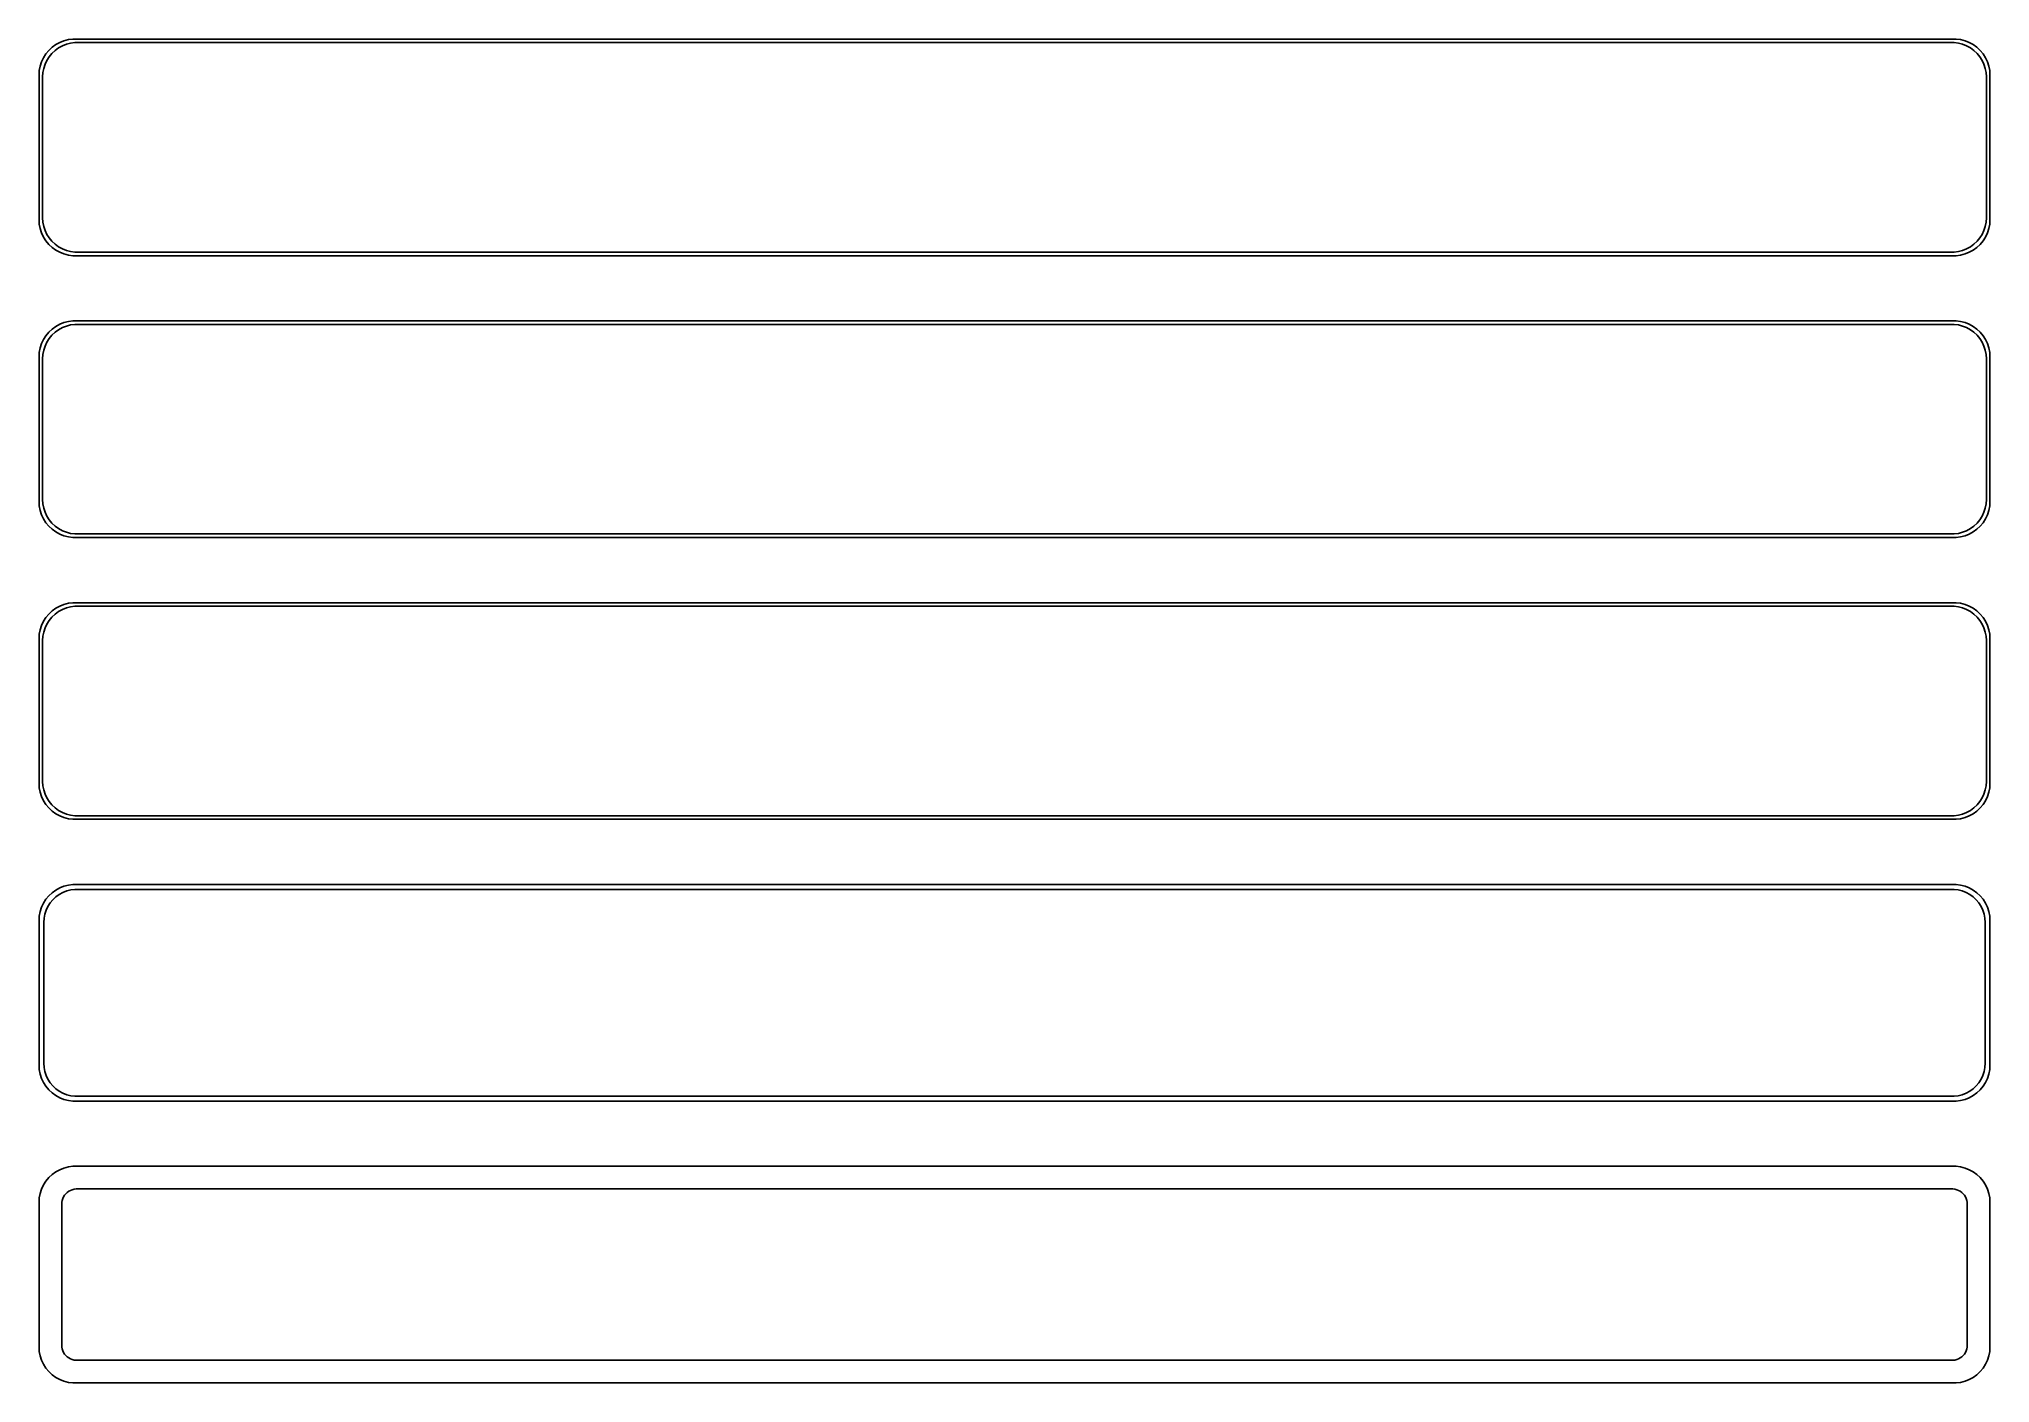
# Model space of a CAD drawing. Header units: metres. Extents: x -135 to 135, y 180 to 366.
import ezdxf

# ---------------------------------------------------------------- set-up
doc = ezdxf.new("R2010")
doc.units = ezdxf.units.M

msp = doc.modelspace()

# ---------------------------------------------------------------- linework, layer by layer
for p, q in [((-133.187, 364.853), (-133.645, 364.423)), ((-132.679, 365.222), (-133.187, 364.853)), ((-132.778, 364.41), (-132.295, 364.761)), ((-132.129, 365.524), (-132.679, 365.222)), ((-132.295, 364.761), (-131.772, 365.048)), ((-131.545, 365.755), (-132.129, 365.524)), ((-131.772, 365.048), (-131.218, 365.268)), ((-130.937, 365.911), (-131.545, 365.755)), ((-131.218, 365.268), (-130.64, 365.416)), ((-130.314, 365.99), (-130.937, 365.911)), ((-130.64, 365.416), (-130.048, 365.491)), ((130.314, 365.99), (-130.314, 365.99)), ((-130.048, 365.491), (130.048, 365.491)), ((130.048, 365.491), (130.64, 365.416)), ((130.937, 365.911), (130.314, 365.99)), ((130.64, 365.416), (131.218, 365.268)), ((131.545, 365.755), (130.937, 365.911)), ((131.218, 365.268), (131.772, 365.048)), ((132.129, 365.524), (131.545, 365.755)), ((131.772, 365.048), (132.295, 364.761)), ((132.679, 365.222), (132.129, 365.524)), ((132.295, 364.761), (132.778, 364.41)), ((133.187, 364.853), (132.679, 365.222)), ((133.645, 364.423), (133.187, 364.853)), ((-134.843, 362.243), (-134.961, 361.627)), ((-134.649, 362.841), (-134.843, 362.243)), ((-134.382, 363.409), (-134.649, 362.841)), ((-134.463, 361.345), (-134.351, 361.931)), ((-134.045, 363.939), (-134.382, 363.409)), ((-134.351, 361.931), (-134.166, 362.499)), ((-134.166, 362.499), (-133.912, 363.038)), ((-133.645, 364.423), (-134.045, 363.939)), ((-133.912, 363.038), (-133.593, 363.542)), ((-133.593, 363.542), (-133.213, 364.002)), ((-133.213, 364.002), (-132.778, 364.41)), ((132.778, 364.41), (133.213, 364.002)), ((133.213, 364.002), (133.593, 363.542)), ((133.593, 363.542), (133.912, 363.038)), ((134.045, 363.939), (133.645, 364.423)), ((133.912, 363.038), (134.166, 362.499)), ((134.382, 363.409), (134.045, 363.939)), ((134.166, 362.499), (134.351, 361.931)), ((134.351, 361.931), (134.463, 361.345)), ((134.649, 362.841), (134.382, 363.409)), ((134.843, 362.243), (134.649, 362.841)), ((134.961, 361.627), (134.843, 362.243)), ((-134.961, 361.627), (-135, 361)), ((-135, 361), (-135, 341)), ((-134.5, 360.75), (-134.463, 361.345)), ((-134.5, 341.25), (-134.5, 360.75)), ((134.463, 361.345), (134.5, 360.75)), ((134.5, 360.75), (134.5, 341.25)), ((135, 361), (134.961, 361.627)), ((135, 341), (135, 361)), ((-135, 341), (-134.961, 340.373)), ((-134.961, 340.373), (-134.843, 339.757)), ((-134.463, 340.655), (-134.5, 341.25)), ((-134.351, 340.069), (-134.463, 340.655)), ((134.463, 340.655), (134.351, 340.069)), ((134.5, 341.25), (134.463, 340.655)), ((134.843, 339.757), (134.961, 340.373)), ((134.961, 340.373), (135, 341)), ((-134.843, 339.757), (-134.649, 339.159)), ((-134.649, 339.159), (-134.382, 338.591)), ((-134.382, 338.591), (-134.045, 338.061)), ((-134.166, 339.501), (-134.351, 340.069)), ((-133.912, 338.962), (-134.166, 339.501)), ((-134.045, 338.061), (-133.645, 337.577)), ((-133.593, 338.458), (-133.912, 338.962)), ((-133.645, 337.577), (-133.187, 337.147)), ((-133.213, 337.998), (-133.593, 338.458)), ((-132.778, 337.59), (-133.213, 337.998)), ((-132.295, 337.239), (-132.778, 337.59)), ((132.778, 337.59), (132.295, 337.239)), ((133.213, 337.998), (132.778, 337.59)), ((133.187, 337.147), (133.645, 337.577)), ((133.593, 338.458), (133.213, 337.998)), ((133.912, 338.962), (133.593, 338.458)), ((133.645, 337.577), (134.045, 338.061)), ((134.166, 339.501), (133.912, 338.962)), ((134.045, 338.061), (134.382, 338.591)), ((134.351, 340.069), (134.166, 339.501)), ((134.382, 338.591), (134.649, 339.159)), ((134.649, 339.159), (134.843, 339.757)), ((-133.187, 337.147), (-132.679, 336.778)), ((-132.679, 336.778), (-132.129, 336.476)), ((-131.772, 336.952), (-132.295, 337.239)), ((-132.129, 336.476), (-131.545, 336.245)), ((-131.218, 336.732), (-131.772, 336.952)), ((-131.545, 336.245), (-130.937, 336.089)), ((-130.64, 336.584), (-131.218, 336.732)), ((-130.937, 336.089), (-130.314, 336.01)), ((-130.048, 336.509), (-130.64, 336.584)), ((-130.314, 336.01), (130.314, 336.01)), ((130.048, 336.509), (-130.048, 336.509)), ((130.64, 336.584), (130.048, 336.509)), ((130.314, 336.01), (130.937, 336.089)), ((131.218, 336.732), (130.64, 336.584)), ((130.937, 336.089), (131.545, 336.245)), ((131.772, 336.952), (131.218, 336.732)), ((131.545, 336.245), (132.129, 336.476)), ((132.295, 337.239), (131.772, 336.952)), ((132.129, 336.476), (132.679, 336.778)), ((132.679, 336.778), (133.187, 337.147)), ((-131.545, 326.755), (-132.129, 326.524)), ((-130.937, 326.911), (-131.545, 326.755)), ((-130.314, 326.99), (-130.937, 326.911)), ((130.314, 326.99), (-130.314, 326.99)), ((130.937, 326.911), (130.314, 326.99)), ((131.545, 326.755), (130.937, 326.911)), ((132.129, 326.524), (131.545, 326.755)), ((-134.382, 324.409), (-134.649, 323.841)), ((-134.045, 324.939), (-134.382, 324.409)), ((-134.166, 323.499), (-133.912, 324.038)), ((-133.645, 325.423), (-134.045, 324.939)), ((-133.912, 324.038), (-133.593, 324.542)), ((-133.187, 325.853), (-133.645, 325.423)), ((-133.593, 324.542), (-133.213, 325.002)), ((-133.213, 325.002), (-132.778, 325.41)), ((-132.679, 326.222), (-133.187, 325.853)), ((-132.778, 325.41), (-132.295, 325.761)), ((-132.129, 326.524), (-132.679, 326.222)), ((-132.295, 325.761), (-131.772, 326.048)), ((-131.772, 326.048), (-131.218, 326.268)), ((-131.218, 326.268), (-130.64, 326.416)), ((-130.64, 326.416), (-130.048, 326.491)), ((-130.048, 326.491), (130.048, 326.491)), ((130.048, 326.491), (130.64, 326.416)), ((130.64, 326.416), (131.218, 326.268)), ((131.218, 326.268), (131.772, 326.048)), ((131.772, 326.048), (132.295, 325.761)), ((132.679, 326.222), (132.129, 326.524)), ((132.295, 325.761), (132.778, 325.41)), ((133.187, 325.853), (132.679, 326.222)), ((132.778, 325.41), (133.213, 325.002)), ((133.645, 325.423), (133.187, 325.853)), ((133.213, 325.002), (133.593, 324.542)), ((133.593, 324.542), (133.912, 324.038)), ((134.045, 324.939), (133.645, 325.423)), ((133.912, 324.038), (134.166, 323.499)), ((134.382, 324.409), (134.045, 324.939)), ((134.649, 323.841), (134.382, 324.409)), ((-134.961, 322.627), (-135, 322)), ((-135, 322), (-135, 302)), ((-134.843, 323.243), (-134.961, 322.627)), ((-134.649, 323.841), (-134.843, 323.243)), ((-134.5, 321.75), (-134.463, 322.345)), ((-134.5, 302.25), (-134.5, 321.75)), ((-134.463, 322.345), (-134.351, 322.931)), ((-134.351, 322.931), (-134.166, 323.499)), ((134.166, 323.499), (134.351, 322.931)), ((134.351, 322.931), (134.463, 322.345)), ((134.463, 322.345), (134.5, 321.75)), ((134.5, 321.75), (134.5, 302.25)), ((134.843, 323.243), (134.649, 323.841)), ((134.961, 322.627), (134.843, 323.243)), ((135, 322), (134.961, 322.627)), ((135, 302), (135, 322)), ((-135, 302), (-134.961, 301.373)), ((-134.961, 301.373), (-134.843, 300.757)), ((-134.843, 300.757), (-134.649, 300.159)), ((-134.649, 300.159), (-134.382, 299.591)), ((-134.463, 301.655), (-134.5, 302.25)), ((-134.351, 301.069), (-134.463, 301.655)), ((-134.166, 300.501), (-134.351, 301.069)), ((-133.912, 299.962), (-134.166, 300.501)), ((-133.593, 299.458), (-133.912, 299.962)), ((133.912, 299.962), (133.593, 299.458)), ((134.166, 300.501), (133.912, 299.962)), ((134.351, 301.069), (134.166, 300.501)), ((134.463, 301.655), (134.351, 301.069)), ((134.382, 299.591), (134.649, 300.159)), ((134.5, 302.25), (134.463, 301.655)), ((134.649, 300.159), (134.843, 300.757)), ((134.843, 300.757), (134.961, 301.373)), ((134.961, 301.373), (135, 302)), ((-134.382, 299.591), (-134.045, 299.061)), ((-134.045, 299.061), (-133.645, 298.577)), ((-133.645, 298.577), (-133.187, 298.147)), ((-133.213, 298.998), (-133.593, 299.458)), ((-132.778, 298.59), (-133.213, 298.998)), ((-133.187, 298.147), (-132.679, 297.778)), ((-132.295, 298.239), (-132.778, 298.59)), ((-132.679, 297.778), (-132.129, 297.476)), ((-131.772, 297.952), (-132.295, 298.239)), ((-132.129, 297.476), (-131.545, 297.245)), ((-131.218, 297.732), (-131.772, 297.952)), ((-131.545, 297.245), (-130.937, 297.089)), ((-130.64, 297.584), (-131.218, 297.732)), ((-130.937, 297.089), (-130.314, 297.01)), ((-130.048, 297.509), (-130.64, 297.584)), ((-130.314, 297.01), (130.314, 297.01)), ((130.048, 297.509), (-130.048, 297.509)), ((130.64, 297.584), (130.048, 297.509)), ((130.314, 297.01), (130.937, 297.089)), ((131.218, 297.732), (130.64, 297.584)), ((130.937, 297.089), (131.545, 297.245)), ((131.772, 297.952), (131.218, 297.732)), ((131.545, 297.245), (132.129, 297.476)), ((132.295, 298.239), (131.772, 297.952)), ((132.129, 297.476), (132.679, 297.778)), ((132.778, 298.59), (132.295, 298.239)), ((132.679, 297.778), (133.187, 298.147)), ((133.213, 298.998), (132.778, 298.59)), ((133.187, 298.147), (133.645, 298.577)), ((133.593, 299.458), (133.213, 298.998)), ((133.645, 298.577), (134.045, 299.061)), ((134.045, 299.061), (134.382, 299.591)), ((-133.645, 286.423), (-134.045, 285.939)), ((-133.187, 286.853), (-133.645, 286.423)), ((-133.213, 286.002), (-132.778, 286.41)), ((-132.679, 287.222), (-133.187, 286.853)), ((-132.778, 286.41), (-132.295, 286.761)), ((-132.129, 287.524), (-132.679, 287.222)), ((-132.295, 286.761), (-131.772, 287.048)), ((-131.545, 287.755), (-132.129, 287.524)), ((-131.772, 287.048), (-131.218, 287.268)), ((-130.937, 287.911), (-131.545, 287.755)), ((-131.218, 287.268), (-130.64, 287.416)), ((-130.314, 287.99), (-130.937, 287.911)), ((-130.64, 287.416), (-130.048, 287.491)), ((130.314, 287.99), (-130.314, 287.99)), ((-130.048, 287.491), (130.048, 287.491)), ((130.048, 287.491), (130.64, 287.416)), ((130.937, 287.911), (130.314, 287.99)), ((130.64, 287.416), (131.218, 287.268)), ((131.545, 287.755), (130.937, 287.911)), ((131.218, 287.268), (131.772, 287.048)), ((132.129, 287.524), (131.545, 287.755)), ((131.772, 287.048), (132.295, 286.761)), ((132.679, 287.222), (132.129, 287.524)), ((132.295, 286.761), (132.778, 286.41)), ((133.187, 286.853), (132.679, 287.222)), ((132.778, 286.41), (133.213, 286.002)), ((133.645, 286.423), (133.187, 286.853)), ((134.045, 285.939), (133.645, 286.423)), ((-134.961, 283.627), (-135, 283)), ((-134.843, 284.243), (-134.961, 283.627)), ((-134.649, 284.841), (-134.843, 284.243)), ((-134.382, 285.409), (-134.649, 284.841)), ((-134.463, 283.345), (-134.351, 283.931)), ((-134.045, 285.939), (-134.382, 285.409)), ((-134.351, 283.931), (-134.166, 284.499)), ((-134.166, 284.499), (-133.912, 285.038)), ((-133.912, 285.038), (-133.593, 285.542)), ((-133.593, 285.542), (-133.213, 286.002)), ((133.213, 286.002), (133.593, 285.542)), ((133.593, 285.542), (133.912, 285.038)), ((133.912, 285.038), (134.166, 284.499)), ((134.382, 285.409), (134.045, 285.939)), ((134.166, 284.499), (134.351, 283.931)), ((134.351, 283.931), (134.463, 283.345)), ((134.649, 284.841), (134.382, 285.409)), ((134.843, 284.243), (134.649, 284.841)), ((134.961, 283.627), (134.843, 284.243)), ((135, 283), (134.961, 283.627)), ((-135, 283), (-135, 263)), ((-134.5, 282.75), (-134.463, 283.345)), ((-134.5, 263.25), (-134.5, 282.75)), ((134.463, 283.345), (134.5, 282.75)), ((134.5, 282.75), (134.5, 263.25)), ((135, 263), (135, 283)), ((-135, 263), (-134.961, 262.373)), ((-134.961, 262.373), (-134.843, 261.757)), ((-134.463, 262.655), (-134.5, 263.25)), ((-134.351, 262.069), (-134.463, 262.655)), ((-134.166, 261.501), (-134.351, 262.069)), ((134.351, 262.069), (134.166, 261.501)), ((134.463, 262.655), (134.351, 262.069)), ((134.5, 263.25), (134.463, 262.655)), ((134.843, 261.757), (134.961, 262.373)), ((134.961, 262.373), (135, 263)), ((-134.843, 261.757), (-134.649, 261.159)), ((-134.649, 261.159), (-134.382, 260.591)), ((-134.382, 260.591), (-134.045, 260.061)), ((-133.912, 260.962), (-134.166, 261.501)), ((-134.045, 260.061), (-133.645, 259.577)), ((-133.593, 260.458), (-133.912, 260.962)), ((-133.645, 259.577), (-133.187, 259.147)), ((-133.213, 259.998), (-133.593, 260.458)), ((-132.778, 259.59), (-133.213, 259.998)), ((-132.295, 259.239), (-132.778, 259.59)), ((-131.772, 258.952), (-132.295, 259.239)), ((132.295, 259.239), (131.772, 258.952)), ((132.778, 259.59), (132.295, 259.239)), ((133.213, 259.998), (132.778, 259.59)), ((133.187, 259.147), (133.645, 259.577)), ((133.593, 260.458), (133.213, 259.998)), ((133.912, 260.962), (133.593, 260.458)), ((133.645, 259.577), (134.045, 260.061)), ((134.166, 261.501), (133.912, 260.962)), ((134.045, 260.061), (134.382, 260.591)), ((134.382, 260.591), (134.649, 261.159)), ((134.649, 261.159), (134.843, 261.757)), ((-133.187, 259.147), (-132.679, 258.778)), ((-132.679, 258.778), (-132.129, 258.476)), ((-132.129, 258.476), (-131.545, 258.245)), ((-131.218, 258.732), (-131.772, 258.952)), ((-131.545, 258.245), (-130.937, 258.089)), ((-130.64, 258.584), (-131.218, 258.732)), ((-130.937, 258.089), (-130.314, 258.01)), ((-130.048, 258.509), (-130.64, 258.584)), ((-130.314, 258.01), (130.314, 258.01)), ((130.048, 258.509), (-130.048, 258.509)), ((130.64, 258.584), (130.048, 258.509)), ((130.314, 258.01), (130.937, 258.089)), ((131.218, 258.732), (130.64, 258.584)), ((130.937, 258.089), (131.545, 258.245)), ((131.772, 258.952), (131.218, 258.732)), ((131.545, 258.245), (132.129, 258.476)), ((132.129, 258.476), (132.679, 258.778)), ((132.679, 258.778), (133.187, 259.147)), ((-132.129, 248.524), (-132.679, 248.222)), ((-131.545, 248.755), (-132.129, 248.524)), ((-130.937, 248.911), (-131.545, 248.755)), ((-130.314, 248.99), (-130.937, 248.911)), ((130.314, 248.99), (-130.314, 248.99)), ((130.937, 248.911), (130.314, 248.99)), ((131.545, 248.755), (130.937, 248.911)), ((132.129, 248.524), (131.545, 248.755)), ((132.679, 248.222), (132.129, 248.524)), ((-134.649, 245.841), (-134.843, 245.243)), ((-134.382, 246.409), (-134.649, 245.841)), ((-134.045, 246.939), (-134.382, 246.409)), ((-133.645, 247.423), (-134.045, 246.939)), ((-134.007, 245.435), (-133.762, 245.956)), ((-133.762, 245.956), (-133.454, 246.441)), ((-133.187, 247.853), (-133.645, 247.423)), ((-133.454, 246.441), (-133.088, 246.884)), ((-132.679, 248.222), (-133.187, 247.853)), ((-133.088, 246.884), (-132.668, 247.278)), ((-132.668, 247.278), (-132.203, 247.616)), ((-132.203, 247.616), (-131.699, 247.893)), ((-131.699, 247.893), (-131.165, 248.104)), ((-131.165, 248.104), (-130.608, 248.247)), ((-130.608, 248.247), (-130.037, 248.319)), ((-130.037, 248.319), (130.037, 248.319)), ((130.037, 248.319), (130.608, 248.247)), ((130.608, 248.247), (131.165, 248.104)), ((131.165, 248.104), (131.699, 247.893)), ((131.699, 247.893), (132.203, 247.616)), ((132.203, 247.616), (132.668, 247.278)), ((132.668, 247.278), (133.088, 246.884)), ((133.187, 247.853), (132.679, 248.222)), ((133.088, 246.884), (133.454, 246.441)), ((133.645, 247.423), (133.187, 247.853)), ((133.454, 246.441), (133.762, 245.956)), ((134.045, 246.939), (133.645, 247.423)), ((133.762, 245.956), (134.007, 245.435)), ((134.382, 246.409), (134.045, 246.939)), ((134.649, 245.841), (134.382, 246.409)), ((134.843, 245.243), (134.649, 245.841)), ((-134.961, 244.627), (-135, 244)), ((-135, 244), (-135, 224)), ((-134.843, 245.243), (-134.961, 244.627)), ((-134.328, 243.75), (-134.292, 244.324)), ((-134.328, 224.25), (-134.328, 243.75)), ((-134.292, 244.324), (-134.185, 244.889)), ((-134.185, 244.889), (-134.007, 245.435)), ((134.007, 245.435), (134.185, 244.889)), ((134.185, 244.889), (134.292, 244.324)), ((134.292, 244.324), (134.328, 243.75)), ((134.328, 243.75), (134.328, 224.25)), ((134.961, 244.627), (134.843, 245.243)), ((135, 244), (134.961, 244.627)), ((135, 224), (135, 244)), ((-134.292, 223.676), (-134.328, 224.25)), ((134.328, 224.25), (134.292, 223.676)), ((-135, 224), (-134.961, 223.373)), ((-134.961, 223.373), (-134.843, 222.757)), ((-134.843, 222.757), (-134.649, 222.159)), ((-134.649, 222.159), (-134.382, 221.591)), ((-134.382, 221.591), (-134.045, 221.061)), ((-134.185, 223.111), (-134.292, 223.676)), ((-134.007, 222.565), (-134.185, 223.111)), ((-133.762, 222.044), (-134.007, 222.565)), ((-133.454, 221.559), (-133.762, 222.044)), ((-133.088, 221.116), (-133.454, 221.559)), ((133.454, 221.559), (133.088, 221.116)), ((133.762, 222.044), (133.454, 221.559)), ((134.007, 222.565), (133.762, 222.044)), ((134.185, 223.111), (134.007, 222.565)), ((134.045, 221.061), (134.382, 221.591)), ((134.292, 223.676), (134.185, 223.111)), ((134.382, 221.591), (134.649, 222.159)), ((134.649, 222.159), (134.843, 222.757)), ((134.843, 222.757), (134.961, 223.373)), ((134.961, 223.373), (135, 224)), ((-134.045, 221.061), (-133.645, 220.577)), ((-133.645, 220.577), (-133.187, 220.147)), ((-133.187, 220.147), (-132.679, 219.778)), ((-132.668, 220.722), (-133.088, 221.116)), ((-132.679, 219.778), (-132.129, 219.476)), ((-132.203, 220.384), (-132.668, 220.722)), ((-131.699, 220.107), (-132.203, 220.384)), ((-132.129, 219.476), (-131.545, 219.245)), ((-131.165, 219.896), (-131.699, 220.107)), ((-131.545, 219.245), (-130.937, 219.089)), ((-130.608, 219.753), (-131.165, 219.896)), ((-130.937, 219.089), (-130.314, 219.01)), ((-130.037, 219.681), (-130.608, 219.753)), ((-130.314, 219.01), (130.314, 219.01)), ((130.037, 219.681), (-130.037, 219.681)), ((130.608, 219.753), (130.037, 219.681)), ((130.314, 219.01), (130.937, 219.089)), ((131.165, 219.896), (130.608, 219.753)), ((130.937, 219.089), (131.545, 219.245)), ((131.699, 220.107), (131.165, 219.896)), ((131.545, 219.245), (132.129, 219.476)), ((132.203, 220.384), (131.699, 220.107)), ((132.129, 219.476), (132.679, 219.778)), ((132.668, 220.722), (132.203, 220.384)), ((133.088, 221.116), (132.668, 220.722)), ((132.679, 219.778), (133.187, 220.147)), ((133.187, 220.147), (133.645, 220.577)), ((133.645, 220.577), (134.045, 221.061)), ((-134.045, 207.939), (-134.382, 207.409)), ((-133.645, 208.423), (-134.045, 207.939)), ((-133.187, 208.853), (-133.645, 208.423)), ((-132.679, 209.222), (-133.187, 208.853)), ((-132.129, 209.524), (-132.679, 209.222)), ((-131.545, 209.755), (-132.129, 209.524)), ((-130.937, 209.911), (-131.545, 209.755)), ((-130.314, 209.99), (-130.937, 209.911)), ((130.314, 209.99), (-130.314, 209.99)), ((130.937, 209.911), (130.314, 209.99)), ((131.545, 209.755), (130.937, 209.911)), ((132.129, 209.524), (131.545, 209.755)), ((132.679, 209.222), (132.129, 209.524)), ((133.187, 208.853), (132.679, 209.222)), ((133.645, 208.423), (133.187, 208.853)), ((134.045, 207.939), (133.645, 208.423)), ((134.382, 207.409), (134.045, 207.939)), ((-134.961, 205.627), (-135, 205)), ((-134.843, 206.243), (-134.961, 205.627)), ((-134.649, 206.841), (-134.843, 206.243)), ((-134.382, 207.409), (-134.649, 206.841)), ((-131.843, 205.014), (-131.793, 205.275)), ((-131.793, 205.275), (-131.711, 205.527)), ((-131.711, 205.527), (-131.599, 205.766)), ((-131.599, 205.766), (-131.457, 205.99)), ((-131.457, 205.99), (-131.288, 206.194)), ((-131.288, 206.194), (-131.095, 206.375)), ((-131.095, 206.375), (-130.88, 206.531)), ((-130.88, 206.531), (-130.648, 206.659)), ((-130.648, 206.659), (-130.402, 206.756)), ((-130.402, 206.756), (-130.145, 206.822)), ((-130.145, 206.822), (-129.882, 206.855)), ((-129.882, 206.855), (129.882, 206.855)), ((129.882, 206.855), (130.145, 206.822)), ((130.145, 206.822), (130.402, 206.756)), ((130.402, 206.756), (130.648, 206.659)), ((130.648, 206.659), (130.88, 206.531)), ((130.88, 206.531), (131.095, 206.375)), ((131.095, 206.375), (131.288, 206.194)), ((131.288, 206.194), (131.457, 205.99)), ((131.457, 205.99), (131.599, 205.766)), ((131.599, 205.766), (131.711, 205.527)), ((131.711, 205.527), (131.793, 205.275)), ((131.793, 205.275), (131.843, 205.014)), ((134.649, 206.841), (134.382, 207.409)), ((134.843, 206.243), (134.649, 206.841)), ((134.961, 205.627), (134.843, 206.243)), ((135, 205), (134.961, 205.627)), ((-135, 205), (-135, 185)), ((-131.86, 204.75), (-131.843, 205.014)), ((-131.86, 185.25), (-131.86, 204.75)), ((131.843, 205.014), (131.86, 204.75)), ((131.86, 204.75), (131.86, 185.25)), ((135, 185), (135, 205)), ((-135, 185), (-134.961, 184.373)), ((-134.961, 184.373), (-134.843, 183.757)), ((-134.843, 183.757), (-134.649, 183.159)), ((-131.843, 184.986), (-131.86, 185.25)), ((-131.793, 184.725), (-131.843, 184.986)), ((-131.711, 184.473), (-131.793, 184.725)), ((-131.599, 184.234), (-131.711, 184.473)), ((-131.457, 184.01), (-131.599, 184.234)), ((-131.288, 183.806), (-131.457, 184.01)), ((-131.095, 183.625), (-131.288, 183.806)), ((-130.88, 183.469), (-131.095, 183.625)), ((131.095, 183.625), (130.88, 183.469)), ((131.288, 183.806), (131.095, 183.625)), ((131.457, 184.01), (131.288, 183.806)), ((131.599, 184.234), (131.457, 184.01)), ((131.711, 184.473), (131.599, 184.234)), ((131.793, 184.725), (131.711, 184.473)), ((131.843, 184.986), (131.793, 184.725)), ((131.86, 185.25), (131.843, 184.986)), ((134.649, 183.159), (134.843, 183.757)), ((134.843, 183.757), (134.961, 184.373)), ((134.961, 184.373), (135, 185)), ((-134.649, 183.159), (-134.382, 182.591)), ((-134.382, 182.591), (-134.045, 182.061)), ((-134.045, 182.061), (-133.645, 181.577)), ((-133.645, 181.577), (-133.187, 181.147)), ((-133.187, 181.147), (-132.679, 180.778)), ((-130.648, 183.341), (-130.88, 183.469)), ((-130.402, 183.244), (-130.648, 183.341)), ((-130.145, 183.178), (-130.402, 183.244)), ((-129.882, 183.145), (-130.145, 183.178)), ((129.882, 183.145), (-129.882, 183.145)), ((130.145, 183.178), (129.882, 183.145)), ((130.402, 183.244), (130.145, 183.178)), ((130.648, 183.341), (130.402, 183.244)), ((130.88, 183.469), (130.648, 183.341)), ((132.679, 180.778), (133.187, 181.147)), ((133.187, 181.147), (133.645, 181.577)), ((133.645, 181.577), (134.045, 182.061)), ((134.045, 182.061), (134.382, 182.591)), ((134.382, 182.591), (134.649, 183.159)), ((-132.679, 180.778), (-132.129, 180.476)), ((-132.129, 180.476), (-131.545, 180.245)), ((-131.545, 180.245), (-130.937, 180.089)), ((-130.937, 180.089), (-130.314, 180.01)), ((-130.314, 180.01), (130.314, 180.01)), ((130.314, 180.01), (130.937, 180.089)), ((130.937, 180.089), (131.545, 180.245)), ((131.545, 180.245), (132.129, 180.476)), ((132.129, 180.476), (132.679, 180.778))]:
    msp.add_line(p, q)

doc.saveas('drawing.dxf')
